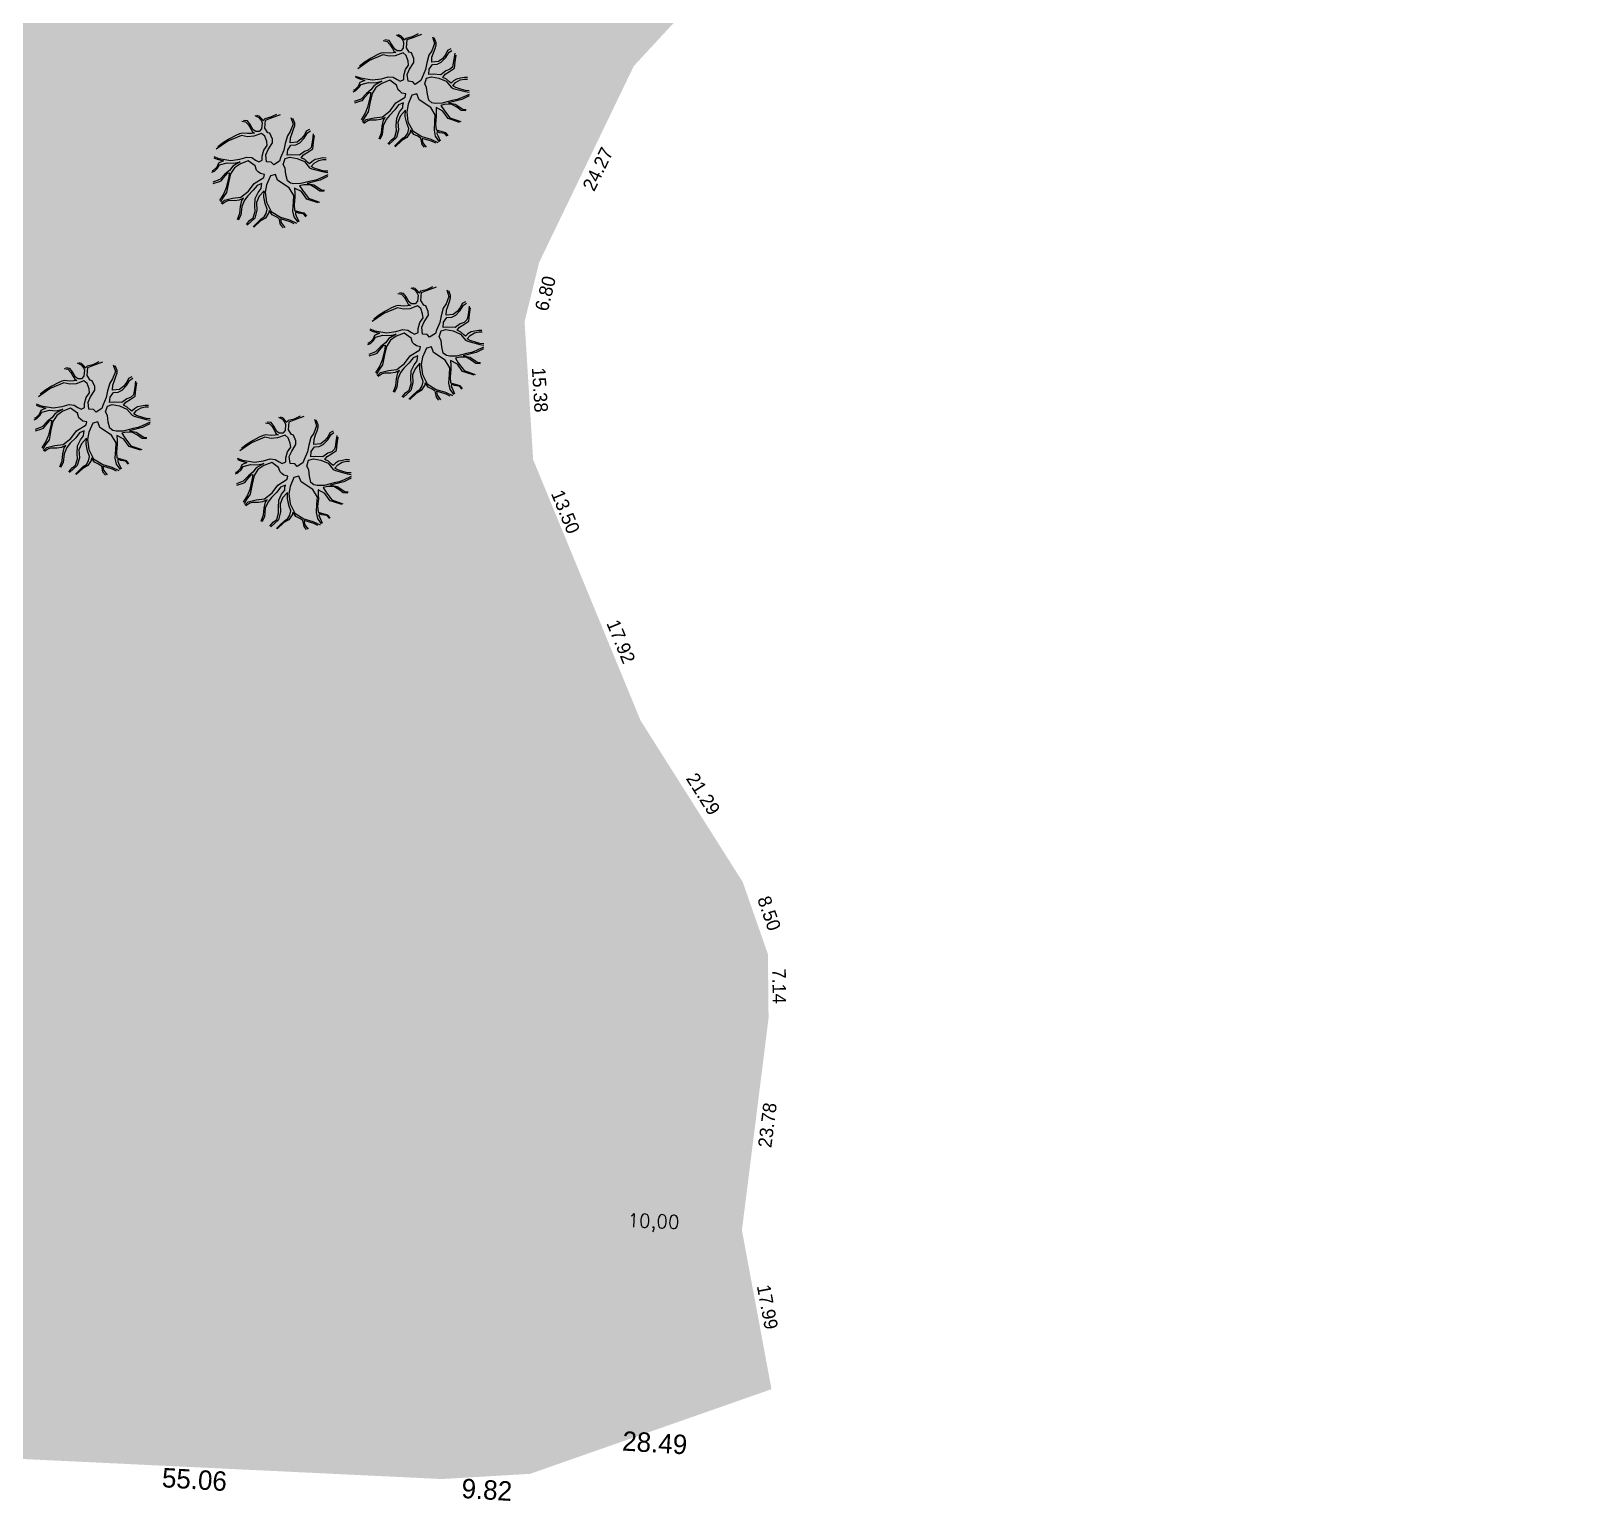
# Model space of a CAD drawing. Header units: millimetres. Extents: x 1794 to 8081, y 409 to 2272.
# Drawn here: x 6057.7 to 6230.6, y 408.5 to 572.1 of the extents above; entities that cross this region are included whole.
import ezdxf

# ---------------------------------------------------------------- set-up
doc = ezdxf.new("R2010")
doc.units = ezdxf.units.MM
doc.linetypes.add('LIN0', pattern=[0])
doc.layers.add('AGT ARVORE', color=7, linetype='LIN0', true_color=0xb5b2b0)
doc.layers.add('Hach Verde', color=7, linetype='Continuous', true_color=0xb5b2b0)
doc.layers.add('COT', color=8, linetype='Continuous')
doc.layers.add('Cota', color=8, linetype='Continuous')
doc.styles.add('arcad1', font='romans.shx')
doc.styles.add('FUTURA', font='')
doc.styles.get('FUTURA').set_extended_font_data('Futura Lt BT')
doc.dimstyles.new('REGIS', dxfattribs={"dimtxt": 1.5, "dimasz": 0.12, "dimexe": 0, "dimexo": 0, "dimgap": 0, "dimtad": 0, "dimzin": 4, "dimdsep": 46, "dimtxsty": 'arcad1', "dimblk1": 'BOLA', "dimblk2": 'BOLA', "dimsah": 1, "dimcen": 0.12, "dimse1": 1, "dimse2": 1, "dimsd1": 1, "dimsd2": 1, "dimclrd": 256, "dimclre": 8, "dimclrt": 1, "dimadec": 0, "dimazin": 0, "dimtfac": 1.2, "dimtix": 1, "dimtmove": 2, "dimatfit": 3, "dimldrblk": 'BOLA', "dimfxl": 0, "dimfxlon": 1, "dimtvp": 2, "dimtolj": 1, "dimtzin": 4, "dimarcsym": 0})

# ---------------------------------------------------------------- blocks, each defined once
blk = doc.blocks.new('*D1614')
at = {"layer": 'Defpoints', "color": 0}
for p in [(6145.67, 782.86), (6122, 440.02), (6131.84, 435.67)]:
    blk.add_point(p, dxfattribs=at)
at = {"layer": 'COT', "color": 1, "insert": (6126.98, 439.44), "char_height": 1.5, "attachment_point": 5, "rotation": 357.719, "style": 'arcad1'}
blk.add_mtext('\\A1;10,00', dxfattribs=at)
blk = doc.blocks.new('BOLA')
for p, q in [((-1, 0), (1, 0)), ((0, -1), (0, 1))]:
    blk.add_line(p, q)
blk.add_circle((0, 0), 0.3)
blk = doc.blocks.new('*D2193')
at = {"layer": 'Defpoints', "color": 0}
for p in [(5896.1, 755.4), (5929.4, 754.18), (5926.11, 748.95), (6229.18, 743.18), (5919.12, 498.86)]:
    blk.add_point(p, dxfattribs=at)
at = {"layer": 'Cota', "color": 1, "insert": (5926.18, 752.14), "char_height": 1.5, "attachment_point": 5, "rotation": 302.3666, "style": 'arcad1'}
blk.add_mtext('\\A1;90°', dxfattribs=at)
blk = doc.blocks.new('*D2228')
at = {"layer": 'Defpoints', "color": 0}
for p in [(5885.93, 746.96), (6045.69, 741.1), (6048.72, 735.35), (6219.01, 734.74), (6032.8, 421.12)]:
    blk.add_point(p, dxfattribs=at)
at = {"layer": 'Cota', "color": 1, "insert": (6048.48, 738.28), "char_height": 1.5, "attachment_point": 5, "rotation": 44.6262, "style": 'arcad1'}
blk.add_mtext('\\A1;90°', dxfattribs=at)

msp = doc.modelspace()

# ---------------------------------------------------------------- hatches: boundary and pattern name
at = {"layer": 'Hach Verde', "ltscale": 12}
h = msp.add_hatch(dxfattribs=at)
h.set_pattern_fill('GRASS', color=256, scale=0.2, angle=360.28122, style=0)
h.set_pattern_definition([(90.28122, (1067.9316, -284.8447), (-3.6096874, 3.574426), [0.9525, -6.2317]), (45.28122, (1067.9316, -284.8447), (-3.60969, 3.5744285), [0.9525, -4.1275]), (135.28122, (1067.9316, -284.8447), (-3.5744285, -3.60969), [0.9525, -4.1275])])
edge = h.paths.add_edge_path()
edge.add_line((6184.742, 695.547), (6213.479, 709.736))
edge.add_line((6213.479, 709.736), (6224.619, 717.742))
edge.add_line((6224.619, 717.742), (6230.592, 737.019))
edge.add_line((6230.592, 737.019), (6221.449, 737.355))
edge.add_arc((6221.05, 746.281), 8.935, 263.23426, 272.56213, ccw=False)
edge.add_line((6219.997, 737.408), (6065.2, 743.089))
edge.add_arc((6065.072, 739.592), 3.5, 87.89819, 177.69311)
edge.add_line((6061.575, 739.732), (6059.728, 693.897))
edge.add_line((6059.728, 693.897), (6049.061, 429.107))
edge.add_arc((6033.442, 430.702), 15.7, 266.18784, 354.17014, ccw=False)
edge.add_line((6032.398, 415.037), (6048.438, 413.577))
edge.add_line((6048.438, 413.577), (6103.437, 410.95))
edge.add_line((6103.437, 410.95), (6113.244, 411.527))
edge.add_line((6113.244, 411.527), (6140.126, 420.953))
edge.add_line((6140.126, 420.953), (6136.831, 438.642))
edge.add_line((6136.831, 438.642), (6139.798, 462.236))
edge.add_line((6139.798, 462.236), (6139.725, 469.38))
edge.add_line((6139.725, 469.38), (6136.925, 477.402))
edge.add_line((6136.925, 477.402), (6125.544, 495.395))
edge.add_line((6125.544, 495.395), (6113.582, 524.445))
edge.add_line((6113.582, 524.445), (6112.632, 539.798))
edge.add_line((6112.632, 539.798), (6114.257, 546.397))
edge.add_line((6114.257, 546.397), (6124.798, 568.259))
edge.add_line((6124.798, 568.259), (6156.446, 602.395))
edge.add_line((6156.446, 602.395), (6167.58, 666.165))
edge.add_line((6167.58, 666.165), (6174.105, 684.077))
edge.add_line((6174.105, 684.077), (6184.742, 695.547))

# ---------------------------------------------------------------- linework, layer by layer
at = {"layer": 'AGT ARVORE', "color": 253, "true_color": 0xb5b2b0}
for points in [[(6096.9, 571.095), (6097.324, 570.998), (6097.644, 570.653), (6097.912, 570.209), (6098.072, 569.888), (6098.311, 569.74), (6097.993, 569.714), (6097.543, 569.687), (6096.933, 569.734), (6096.641, 569.683), (6096.217, 569.483), (6095.53, 569.109), (6094.869, 568.71), (6094.234, 568.237)], [(6098.355, 571.721), (6098.807, 571.475), (6099.074, 571.13), (6099.155, 570.882), (6099.104, 570.239), (6098.841, 569.941), (6098.443, 569.939), (6098.177, 570.111), (6097.83, 570.703), (6097.536, 571.098), (6097.085, 571.17)], [(6100.767, 571.83), (6100.106, 571.506), (6099.444, 571.33), (6099.233, 571.13), (6099.153, 571.303), (6098.833, 571.624), (6098.567, 571.722)], [(6102.364, 571.483), (6102.602, 570.75), (6102.288, 569.932), (6101.972, 569.46), (6101.737, 568.593), (6101.581, 567.85), (6101.214, 566.982), (6101.083, 566.635), (6100.449, 566.211), (6100.182, 566.507), (6099.652, 566.554), (6099.652, 566.554), (6099.569, 567.321), (6099.831, 567.916), (6100.305, 568.661), (6100.303, 569.081), (6100.035, 569.724), (6099.796, 569.797), (6099.475, 570.29), (6099.551, 571.206), (6100.107, 571.407), (6101.203, 571.816)], [(6104.435, 570.164), (6104.064, 569.965), (6103.88, 569.568), (6103.511, 569.096), (6103.062, 568.748), (6102.294, 568.67), (6102.317, 569.239), (6102.501, 569.735), (6102.658, 570.206), (6102.789, 570.603), (6102.788, 570.85), (6102.573, 571.393)], [(6093.779, 567.141), (6094.347, 566.926), (6095.673, 566.709), (6096.681, 566.837), (6097.448, 567.063), (6098.005, 567.016), (6098.431, 566.746), (6098.777, 566.55), (6099.174, 566.75), (6099.172, 567.195), (6099.354, 567.864), (6099.723, 568.361), (6099.668, 568.806), (6099.453, 569.424), (6099.107, 569.72), (6098.234, 569.393), (6097.544, 569.341), (6096.854, 569.486), (6095.345, 568.861), (6094.052, 567.947)], [(6104.861, 569.671), (6104.758, 568.978), (6104.655, 568.383), (6104.603, 568.136), (6104.286, 567.862), (6103.863, 567.712), (6103.308, 567.288), (6102.459, 567.334), (6101.955, 567.307), (6102.006, 567.901), (6102.375, 568.422), (6102.905, 568.45), (6103.354, 568.675), (6103.856, 569.197), (6104.224, 569.792), (6104.541, 569.992)], [(6106.279, 566.956), (6105.934, 566.979), (6105.483, 566.902), (6105.06, 566.802), (6104.716, 566.602), (6104.452, 566.329), (6104.266, 566.476), (6103.92, 566.796), (6103.521, 566.992), (6103.785, 567.34), (6104.261, 567.639), (6104.816, 568.013), (6104.892, 568.731), (6104.995, 569.474)], [(6093.558, 565.388), (6093.849, 565.513), (6094.192, 565.861), (6094.429, 566.208), (6095.25, 566.435), (6096.02, 566.389), (6096.735, 566.565), (6095.889, 566.067), (6095.52, 565.595), (6095.018, 565.197), (6094.437, 564.575), (6093.669, 564.299)], [(6093.79, 566.997), (6094.162, 566.851), (6094.851, 566.656), (6094.296, 566.406), (6094.112, 565.959), (6093.69, 565.561), (6093.584, 565.561)], [(6094.617, 561.926), (6094.978, 562.301), (6095.878, 562.502), (6096.806, 562.606), (6097.651, 563.278), (6098.284, 564.147), (6099.342, 564.795), (6099.42, 565.142), (6098.968, 565.239), (6098.729, 565.436), (6098.542, 565.609), (6098.381, 566.103), (6097.609, 566.668), (6096.736, 566.318), (6096.075, 565.869), (6095.654, 565.199), (6095.419, 564.258), (6095.213, 563.143), (6094.87, 562.647), (6094.531, 562.061)], [(6106.461, 565.098), (6105.6, 564.7), (6105.123, 564.525), (6104.567, 564.398), (6103.454, 564.121), (6102.686, 564.093), (6102.314, 564.166), (6101.968, 564.436), (6101.806, 565.128), (6101.723, 565.846), (6101.509, 566.266), (6101.718, 566.91), (6102.248, 567.061), (6103.07, 566.916), (6103.894, 566.573), (6104.454, 565.883), (6104.693, 565.761), (6106.021, 565.42), (6106.47, 565.347)], [(6106.472, 565.496), (6106.047, 565.519), (6105.649, 565.641), (6104.958, 565.861), (6104.639, 566.032), (6104.956, 566.405), (6105.458, 566.704), (6105.935, 566.806), (6106.28, 566.807)], [(6093.723, 564.151), (6094.411, 564.377), (6094.597, 564.427), (6094.86, 564.775), (6095.309, 565.297), (6095.494, 565.322), (6095.443, 564.876), (6095.157, 563.662), (6094.895, 563.018), (6094.421, 562.249)], [(6097.403, 559.589), (6097.773, 560.012), (6098.169, 560.335), (6098.378, 561.029), (6098.348, 561.623), (6098.397, 562.465), (6098.713, 563.135), (6099.056, 563.581), (6099.08, 563.903), (6099.132, 564.151), (6098.603, 563.926), (6098.181, 563.379), (6097.574, 562.758), (6097.205, 562.286), (6096.89, 561.591), (6096.789, 560.626), (6096.499, 560.055)], [(6103.16, 559.83), (6102.729, 560.43), (6102.594, 561.098), (6102.642, 562.063), (6102.692, 562.806), (6102.184, 563.645), (6100.881, 564.505), (6100.639, 565.148), (6100.083, 564.997), (6099.663, 564.005), (6099.508, 563.163), (6099.646, 562.049), (6100.181, 561.037), (6101.191, 560.398), (6102.2, 560.106), (6102.985, 559.736)], [(6106.084, 563.267), (6105.58, 563.289), (6105.074, 563.658), (6104.516, 563.977), (6103.8, 563.999), (6103.323, 563.873), (6103.643, 563.38), (6104.311, 562.492), (6105.532, 562.076)], [(6106.447, 564.927), (6105.627, 564.527), (6104.171, 564.149), (6104.914, 564.004), (6105.765, 563.439), (6106.11, 563.416)], [(6081.144, 562.13), (6081.569, 562.033), (6081.889, 561.688), (6082.156, 561.244), (6082.316, 560.923), (6082.556, 560.775), (6082.238, 560.749), (6081.787, 560.722), (6081.177, 560.769), (6080.885, 560.718), (6080.462, 560.518), (6079.774, 560.144), (6079.113, 559.745), (6078.479, 559.272)], [(6082.6, 562.755), (6083.052, 562.51), (6083.319, 562.165), (6083.399, 561.917), (6083.349, 561.274), (6083.085, 560.976), (6082.687, 560.974), (6082.421, 561.146), (6082.074, 561.738), (6081.781, 562.133), (6081.33, 562.205)], [(6085.012, 562.865), (6084.351, 562.541), (6083.689, 562.364), (6083.477, 562.165), (6083.397, 562.338), (6083.078, 562.659), (6082.812, 562.756)], [(6086.609, 562.518), (6086.847, 561.785), (6086.533, 560.967), (6086.216, 560.495), (6085.982, 559.628), (6085.826, 558.884), (6085.459, 558.017), (6085.328, 557.669), (6084.693, 557.246), (6084.427, 557.541), (6083.896, 557.588), (6083.896, 557.588), (6083.813, 558.355), (6084.076, 558.951), (6084.55, 559.695), (6084.548, 560.116), (6084.279, 560.759), (6084.04, 560.831), (6083.72, 561.325), (6083.795, 562.241), (6084.351, 562.441), (6085.447, 562.85)], [(6088.679, 561.199), (6088.309, 561), (6088.125, 560.603), (6087.756, 560.131), (6087.307, 559.782), (6086.538, 559.704), (6086.562, 560.274), (6086.745, 560.77), (6086.903, 561.24), (6087.033, 561.637), (6087.032, 561.884), (6086.817, 562.428)], [(6096.42, 560.129), (6096.681, 560.823), (6096.758, 561.566), (6096.913, 562.235), (6097.098, 562.508), (6096.596, 562.283), (6096.118, 562.206), (6095.455, 562.228), (6095.164, 562.153), (6094.715, 561.854)], [(6098.147, 559.321), (6098.517, 559.693), (6099.018, 560.166), (6099.388, 560.415), (6099.625, 560.787), (6099.729, 561.283), (6099.514, 561.901), (6099.351, 562.642), (6099.375, 563.335), (6098.821, 562.714), (6098.532, 562.02), (6098.589, 561.154), (6098.354, 560.287), (6097.51, 559.515)], [(6105.4, 561.977), (6104.471, 562.295), (6104.126, 562.392), (6103.538, 563.23), (6102.768, 563.623), (6102.797, 563.054), (6102.798, 562.634), (6102.723, 561.791), (6102.779, 561.148), (6103.416, 560.953), (6103.814, 560.856), (6104.108, 560.511)], [(6078.023, 558.176), (6078.591, 557.961), (6079.918, 557.743), (6080.925, 557.872), (6081.693, 558.098), (6082.25, 558.051), (6082.676, 557.781), (6083.021, 557.584), (6083.418, 557.785), (6083.416, 558.23), (6083.599, 558.899), (6083.968, 559.396), (6083.912, 559.841), (6083.698, 560.459), (6083.351, 560.754), (6082.478, 560.428), (6081.789, 560.376), (6081.099, 560.521), (6079.59, 559.895), (6078.297, 558.981)], [(6089.106, 560.706), (6089.003, 560.013), (6088.9, 559.418), (6088.848, 559.17), (6088.531, 558.897), (6088.107, 558.747), (6087.552, 558.323), (6086.703, 558.369), (6086.2, 558.342), (6086.25, 558.936), (6086.619, 559.457), (6087.149, 559.485), (6087.599, 559.709), (6088.101, 560.231), (6088.469, 560.827), (6088.786, 561.026)], [(6090.524, 557.99), (6090.179, 558.014), (6089.728, 557.937), (6089.304, 557.836), (6088.961, 557.637), (6088.697, 557.363), (6088.51, 557.511), (6088.165, 557.831), (6087.766, 558.027), (6088.029, 558.375), (6088.505, 558.674), (6089.06, 559.048), (6089.137, 559.766), (6089.239, 560.509)], [(6101.489, 559.212), (6101.222, 559.532), (6101.113, 560.077), (6101.059, 560.225), (6100.741, 560.446), (6100.289, 560.642), (6099.942, 561.135), (6099.89, 560.838), (6099.521, 560.292), (6098.966, 559.967), (6098.226, 559.271)], [(6104.028, 560.436), (6103.735, 560.757), (6103.205, 560.829), (6102.886, 560.975), (6102.86, 560.728), (6102.968, 560.53), (6103.235, 559.913)], [(6102.732, 559.663), (6102.281, 559.884), (6101.219, 560.201), (6101.274, 559.755), (6101.674, 559.237)], [(6077.803, 556.422), (6078.094, 556.547), (6078.437, 556.895), (6078.674, 557.243), (6079.495, 557.469), (6080.264, 557.424), (6080.979, 557.6), (6080.133, 557.101), (6079.764, 556.629), (6079.262, 556.231), (6078.681, 555.61), (6077.914, 555.334)], [(6078.034, 558.032), (6078.406, 557.885), (6079.096, 557.69), (6078.54, 557.441), (6078.357, 556.994), (6077.934, 556.596), (6077.828, 556.596)], [(6078.862, 552.961), (6079.222, 553.335), (6080.123, 553.537), (6081.05, 553.641), (6081.896, 554.313), (6082.528, 555.182), (6083.586, 555.83), (6083.664, 556.177), (6083.213, 556.274), (6082.973, 556.471), (6082.787, 556.643), (6082.625, 557.137), (6081.854, 557.703), (6080.981, 557.352), (6080.32, 556.904), (6079.899, 556.234), (6079.664, 555.293), (6079.457, 554.178), (6079.114, 553.681), (6078.775, 553.096)], [(6090.706, 556.132), (6089.845, 555.735), (6089.368, 555.56), (6088.811, 555.433), (6087.699, 555.156), (6086.931, 555.128), (6086.559, 555.2), (6086.213, 555.471), (6086.051, 556.163), (6085.968, 556.881), (6085.754, 557.3), (6085.963, 557.944), (6086.493, 558.096), (6087.315, 557.951), (6088.139, 557.608), (6088.699, 556.918), (6088.938, 556.795), (6090.266, 556.455), (6090.715, 556.381)], [(6090.716, 556.531), (6090.291, 556.554), (6089.893, 556.676), (6089.203, 556.895), (6088.884, 557.067), (6089.2, 557.44), (6089.703, 557.739), (6090.18, 557.84), (6090.525, 557.842)], [(6077.968, 555.186), (6078.656, 555.412), (6078.841, 555.462), (6079.105, 555.81), (6079.553, 556.331), (6079.739, 556.357), (6079.688, 555.911), (6079.402, 554.697), (6079.139, 554.052), (6078.666, 553.283)], [(6081.648, 550.624), (6082.017, 551.047), (6082.413, 551.37), (6082.622, 552.064), (6082.593, 552.658), (6082.642, 553.499), (6082.957, 554.169), (6083.3, 554.616), (6083.325, 554.938), (6083.377, 555.186), (6082.848, 554.961), (6082.426, 554.414), (6081.819, 553.793), (6081.45, 553.321), (6081.135, 552.626), (6081.033, 551.661), (6080.744, 551.09)], [(6087.405, 550.865), (6086.973, 551.465), (6086.838, 552.133), (6086.887, 553.098), (6086.936, 553.841), (6086.429, 554.68), (6085.125, 555.54), (6084.884, 556.183), (6084.328, 556.031), (6083.908, 555.04), (6083.752, 554.197), (6083.89, 553.084), (6084.426, 552.072), (6085.436, 551.433), (6086.445, 551.141), (6087.23, 550.771)], [(6090.692, 555.962), (6089.872, 555.562), (6088.415, 555.184), (6089.158, 555.039), (6090.009, 554.474), (6090.354, 554.45)], [(6080.664, 551.164), (6080.926, 551.858), (6081.002, 552.601), (6081.158, 553.27), (6081.342, 553.543), (6080.84, 553.318), (6080.363, 553.241), (6079.7, 553.263), (6079.409, 553.187), (6078.959, 552.888)], [(6082.392, 550.355), (6082.761, 550.728), (6083.263, 551.201), (6083.633, 551.45), (6083.87, 551.822), (6083.973, 552.318), (6083.758, 552.935), (6083.596, 553.677), (6083.62, 554.37), (6083.066, 553.749), (6082.777, 553.055), (6082.834, 552.189), (6082.599, 551.321), (6081.754, 550.55)], [(6089.645, 553.012), (6088.715, 553.329), (6088.37, 553.427), (6087.783, 554.265), (6087.012, 554.658), (6087.041, 554.089), (6087.043, 553.668), (6086.967, 552.826), (6087.024, 552.183), (6087.661, 551.988), (6088.059, 551.891), (6088.352, 551.545)], [(6090.328, 554.302), (6089.824, 554.324), (6089.319, 554.693), (6088.76, 555.012), (6088.045, 555.034), (6087.568, 554.908), (6087.888, 554.415), (6088.555, 553.526), (6089.777, 553.111)], [(6085.733, 550.247), (6085.466, 550.567), (6085.358, 551.111), (6085.304, 551.259), (6084.985, 551.481), (6084.533, 551.677), (6084.187, 552.17), (6084.134, 551.873), (6083.766, 551.327), (6083.21, 551.002), (6082.471, 550.306)], [(6088.273, 551.471), (6087.98, 551.791), (6087.449, 551.863), (6087.13, 552.01), (6087.105, 551.763), (6087.212, 551.565), (6087.48, 550.948)], [(6086.977, 550.698), (6086.526, 550.919), (6085.463, 551.236), (6085.518, 550.79), (6085.919, 550.272)], [(6099.965, 543.567), (6100.417, 543.321), (6100.684, 542.976), (6100.765, 542.728), (6100.714, 542.085), (6100.451, 541.787), (6100.053, 541.785), (6099.787, 541.957), (6099.439, 542.549), (6099.146, 542.944), (6098.695, 543.016)], [(6102.377, 543.676), (6101.716, 543.352), (6101.054, 543.176), (6100.843, 542.976), (6100.763, 543.149), (6100.443, 543.47), (6100.177, 543.568)], [(6103.974, 543.329), (6104.212, 542.596), (6103.898, 541.778), (6103.582, 541.306), (6103.347, 540.439), (6103.191, 539.696), (6102.824, 538.828), (6102.693, 538.481), (6102.059, 538.057), (6101.792, 538.353), (6101.262, 538.4), (6101.262, 538.4), (6101.178, 539.167), (6101.441, 539.762), (6101.915, 540.507), (6101.913, 540.927), (6101.645, 541.57), (6101.406, 541.643), (6101.085, 542.136), (6101.161, 543.052), (6101.717, 543.253), (6102.813, 543.662)], [(6106.044, 542.01), (6105.674, 541.811), (6105.49, 541.414), (6105.121, 540.942), (6104.672, 540.594), (6103.904, 540.516), (6103.927, 541.085), (6104.11, 541.581), (6104.268, 542.052), (6104.399, 542.449), (6104.397, 542.696), (6104.183, 543.239)], [(6095.388, 538.987), (6095.957, 538.772), (6097.283, 538.555), (6098.29, 538.683), (6099.058, 538.909), (6099.615, 538.862), (6100.041, 538.592), (6100.387, 538.396), (6100.784, 538.596), (6100.782, 539.041), (6100.964, 539.71), (6101.333, 540.207), (6101.278, 540.652), (6101.063, 541.27), (6100.716, 541.566), (6099.843, 541.239), (6099.154, 541.187), (6098.464, 541.332), (6096.955, 540.707), (6095.662, 539.793)], [(6098.51, 542.941), (6098.934, 542.844), (6099.254, 542.499), (6099.521, 542.055), (6099.682, 541.734), (6099.921, 541.586), (6099.603, 541.56), (6099.153, 541.533), (6098.543, 541.58), (6098.251, 541.529), (6097.827, 541.329), (6097.14, 540.955), (6096.479, 540.556), (6095.844, 540.083)], [(6106.471, 541.517), (6106.368, 540.824), (6106.265, 540.229), (6106.213, 539.982), (6105.896, 539.708), (6105.473, 539.558), (6104.918, 539.134), (6104.069, 539.18), (6103.565, 539.153), (6103.616, 539.747), (6103.984, 540.268), (6104.514, 540.296), (6104.964, 540.521), (6105.466, 541.043), (6105.834, 541.638), (6106.151, 541.838)], [(6107.889, 538.802), (6107.544, 538.825), (6107.093, 538.748), (6106.67, 538.648), (6106.326, 538.448), (6106.062, 538.175), (6105.876, 538.322), (6105.53, 538.642), (6105.131, 538.838), (6105.395, 539.186), (6105.87, 539.485), (6106.426, 539.859), (6106.502, 540.577), (6106.604, 541.32)], [(6095.168, 537.234), (6095.459, 537.359), (6095.802, 537.707), (6096.039, 538.054), (6096.86, 538.281), (6097.63, 538.235), (6098.345, 538.411), (6097.499, 537.913), (6097.129, 537.441), (6096.627, 537.043), (6096.047, 536.421), (6095.279, 536.145)], [(6095.4, 538.843), (6095.771, 538.697), (6096.461, 538.502), (6095.906, 538.252), (6095.722, 537.805), (6095.3, 537.407), (6095.194, 537.407)], [(6096.227, 533.772), (6096.588, 534.147), (6097.488, 534.348), (6098.416, 534.452), (6099.261, 535.124), (6099.894, 535.993), (6100.951, 536.641), (6101.03, 536.988), (6100.578, 537.085), (6100.339, 537.282), (6100.152, 537.455), (6099.991, 537.949), (6099.219, 538.514), (6098.346, 538.164), (6097.685, 537.715), (6097.264, 537.045), (6097.029, 536.104), (6096.822, 534.989), (6096.48, 534.493), (6096.141, 533.907)], [(6108.071, 536.944), (6107.21, 536.546), (6106.733, 536.371), (6106.177, 536.245), (6105.064, 535.967), (6104.296, 535.939), (6103.924, 536.012), (6103.578, 536.282), (6103.416, 536.974), (6103.333, 537.692), (6103.119, 538.112), (6103.328, 538.756), (6103.858, 538.907), (6104.68, 538.762), (6105.504, 538.419), (6106.064, 537.729), (6106.303, 537.607), (6107.631, 537.266), (6108.08, 537.193)], [(6108.081, 537.342), (6107.657, 537.365), (6107.259, 537.487), (6106.568, 537.707), (6106.249, 537.878), (6106.566, 538.251), (6107.068, 538.55), (6107.545, 538.652), (6107.89, 538.653)], [(6095.333, 535.997), (6096.021, 536.223), (6096.207, 536.273), (6096.47, 536.621), (6096.918, 537.143), (6097.104, 537.168), (6097.053, 536.722), (6096.767, 535.508), (6096.505, 534.864), (6096.031, 534.095)], [(6104.77, 531.676), (6104.339, 532.277), (6104.204, 532.944), (6104.252, 533.909), (6104.302, 534.652), (6103.794, 535.491), (6102.491, 536.351), (6102.249, 536.994), (6101.693, 536.843), (6101.273, 535.851), (6101.118, 535.009), (6101.256, 533.895), (6101.791, 532.883), (6102.801, 532.244), (6103.81, 531.952), (6104.595, 531.582)], [(6108.057, 536.773), (6107.237, 536.373), (6105.78, 535.995), (6106.524, 535.85), (6107.375, 535.285), (6107.72, 535.262)], [(6061.363, 534.59), (6061.788, 534.493), (6062.108, 534.148), (6062.375, 533.704), (6062.535, 533.383), (6062.775, 533.235), (6062.456, 533.209), (6062.006, 533.182), (6061.396, 533.229), (6061.104, 533.178), (6060.681, 532.978), (6059.993, 532.604), (6059.332, 532.205), (6058.698, 531.732)], [(6062.818, 535.215), (6063.271, 534.97), (6063.537, 534.625), (6063.618, 534.377), (6063.568, 533.734), (6063.304, 533.436), (6062.906, 533.434), (6062.64, 533.606), (6062.293, 534.198), (6062, 534.593), (6061.548, 534.665)], [(6065.231, 535.325), (6064.57, 535.001), (6063.908, 534.824), (6063.696, 534.625), (6063.616, 534.798), (6063.297, 535.119), (6063.031, 535.216)], [(6066.827, 534.978), (6067.066, 534.245), (6066.751, 533.427), (6066.435, 532.955), (6066.201, 532.088), (6066.045, 531.344), (6065.677, 530.477), (6065.547, 530.129), (6064.912, 529.706), (6064.646, 530.002), (6064.115, 530.049), (6064.115, 530.049), (6064.032, 530.815), (6064.295, 531.411), (6064.768, 532.155), (6064.766, 532.576), (6064.498, 533.219), (6064.259, 533.291), (6063.939, 533.785), (6064.014, 534.701), (6064.57, 534.901), (6065.666, 535.31)], [(6068.898, 533.659), (6068.528, 533.46), (6068.344, 533.063), (6067.975, 532.591), (6067.525, 532.242), (6066.757, 532.164), (6066.781, 532.734), (6066.964, 533.23), (6067.121, 533.7), (6067.252, 534.097), (6067.251, 534.344), (6067.036, 534.888)], [(6098.03, 531.975), (6098.291, 532.669), (6098.368, 533.412), (6098.523, 534.081), (6098.708, 534.354), (6098.205, 534.129), (6097.728, 534.053), (6097.065, 534.074), (6096.774, 533.999), (6096.324, 533.7)], [(6099.013, 531.435), (6099.382, 531.858), (6099.778, 532.181), (6099.988, 532.875), (6099.958, 533.469), (6100.007, 534.311), (6100.322, 534.981), (6100.665, 535.427), (6100.69, 535.749), (6100.742, 535.997), (6100.213, 535.772), (6099.791, 535.225), (6099.184, 534.604), (6098.815, 534.132), (6098.5, 533.437), (6098.399, 532.472), (6098.109, 531.902)], [(6099.757, 531.167), (6100.126, 531.539), (6100.628, 532.012), (6100.998, 532.261), (6101.235, 532.633), (6101.339, 533.129), (6101.124, 533.747), (6100.961, 534.488), (6100.985, 535.181), (6100.431, 534.56), (6100.142, 533.866), (6100.199, 533), (6099.964, 532.133), (6099.119, 531.361)], [(6107.01, 533.823), (6106.08, 534.141), (6105.736, 534.238), (6105.148, 535.077), (6104.378, 535.469), (6104.406, 534.9), (6104.408, 534.48), (6104.332, 533.637), (6104.389, 532.994), (6105.026, 532.799), (6105.424, 532.702), (6105.717, 532.357)], [(6107.694, 535.113), (6107.19, 535.135), (6106.684, 535.504), (6106.126, 535.823), (6105.41, 535.845), (6104.933, 535.719), (6105.253, 535.226), (6105.921, 534.338), (6107.142, 533.922)], [(6058.242, 530.636), (6058.81, 530.421), (6060.137, 530.204), (6061.144, 530.332), (6061.912, 530.558), (6062.469, 530.511), (6062.895, 530.241), (6063.24, 530.044), (6063.637, 530.245), (6063.635, 530.69), (6063.818, 531.359), (6064.187, 531.856), (6064.131, 532.301), (6063.916, 532.919), (6063.57, 533.214), (6062.697, 532.888), (6062.008, 532.836), (6061.318, 532.981), (6059.809, 532.355), (6058.516, 531.441)], [(6069.324, 533.166), (6069.222, 532.473), (6069.119, 531.878), (6069.067, 531.63), (6068.75, 531.357), (6068.326, 531.207), (6067.771, 530.783), (6066.922, 530.829), (6066.418, 530.802), (6066.469, 531.396), (6066.838, 531.917), (6067.368, 531.945), (6067.818, 532.169), (6068.319, 532.691), (6068.688, 533.287), (6069.005, 533.486)], [(6070.743, 530.45), (6070.398, 530.474), (6069.947, 530.397), (6069.523, 530.296), (6069.18, 530.097), (6068.916, 529.823), (6068.729, 529.971), (6068.383, 530.291), (6067.984, 530.487), (6068.248, 530.835), (6068.724, 531.134), (6069.279, 531.508), (6069.356, 532.226), (6069.458, 532.969)], [(6103.099, 531.058), (6102.832, 531.378), (6102.723, 531.923), (6102.669, 532.071), (6102.35, 532.292), (6101.899, 532.488), (6101.552, 532.981), (6101.5, 532.684), (6101.131, 532.138), (6100.576, 531.813), (6099.836, 531.117)], [(6105.638, 532.282), (6105.345, 532.603), (6104.815, 532.675), (6104.496, 532.821), (6104.47, 532.574), (6104.577, 532.376), (6104.845, 531.759)], [(6104.342, 531.509), (6103.891, 531.73), (6102.829, 532.047), (6102.884, 531.601), (6103.284, 531.083)], [(6058.022, 528.882), (6058.313, 529.007), (6058.656, 529.356), (6058.893, 529.703), (6059.714, 529.93), (6060.483, 529.884), (6061.198, 530.06), (6060.352, 529.562), (6059.983, 529.09), (6059.481, 528.691), (6058.9, 528.07), (6058.133, 527.794)], [(6058.253, 530.492), (6058.625, 530.345), (6059.315, 530.15), (6058.759, 529.901), (6058.576, 529.454), (6058.153, 529.056), (6058.047, 529.056)], [(6059.08, 525.421), (6059.441, 525.795), (6060.342, 525.997), (6061.269, 526.101), (6062.115, 526.773), (6062.747, 527.642), (6063.805, 528.29), (6063.883, 528.637), (6063.432, 528.734), (6063.192, 528.931), (6063.006, 529.103), (6062.844, 529.597), (6062.073, 530.163), (6061.199, 529.812), (6060.539, 529.364), (6060.118, 528.694), (6059.883, 527.753), (6059.676, 526.638), (6059.333, 526.141), (6058.994, 525.556)], [(6070.924, 528.592), (6070.064, 528.195), (6069.587, 528.02), (6069.03, 527.893), (6067.918, 527.616), (6067.149, 527.588), (6066.778, 527.66), (6066.432, 527.931), (6066.27, 528.623), (6066.186, 529.341), (6065.973, 529.76), (6066.182, 530.404), (6066.712, 530.556), (6067.534, 530.411), (6068.358, 530.068), (6068.918, 529.378), (6069.157, 529.255), (6070.484, 528.915), (6070.934, 528.841)], [(6070.935, 528.991), (6070.51, 529.014), (6070.112, 529.136), (6069.422, 529.355), (6069.103, 529.527), (6069.419, 529.9), (6069.922, 530.199), (6070.398, 530.3), (6070.743, 530.302)], [(6085.222, 529.171), (6085.674, 528.926), (6085.941, 528.581), (6086.021, 528.333), (6085.971, 527.69), (6085.707, 527.392), (6085.309, 527.39), (6085.043, 527.562), (6084.696, 528.154), (6084.403, 528.549), (6083.952, 528.621)], [(6087.634, 529.281), (6086.973, 528.957), (6086.311, 528.78), (6086.099, 528.581), (6086.02, 528.754), (6085.7, 529.075), (6085.434, 529.172)], [(6089.231, 528.934), (6089.469, 528.201), (6089.155, 527.383), (6088.838, 526.911), (6088.604, 526.044), (6088.448, 525.3), (6088.081, 524.433), (6087.95, 524.085), (6087.315, 523.662), (6087.049, 523.958), (6086.518, 524.004), (6086.518, 524.004), (6086.435, 524.771), (6086.698, 525.367), (6087.172, 526.111), (6087.17, 526.532), (6086.901, 527.175), (6086.662, 527.247), (6086.342, 527.741), (6086.417, 528.657), (6086.973, 528.857), (6088.069, 529.266)], [(6058.186, 527.646), (6058.875, 527.872), (6059.06, 527.922), (6059.324, 528.27), (6059.772, 528.791), (6059.958, 528.817), (6059.907, 528.371), (6059.621, 527.157), (6059.358, 526.512), (6058.885, 525.743)], [(6061.867, 523.084), (6062.236, 523.507), (6062.632, 523.83), (6062.841, 524.524), (6062.812, 525.118), (6062.861, 525.959), (6063.176, 526.629), (6063.519, 527.076), (6063.544, 527.398), (6063.596, 527.646), (6063.067, 527.421), (6062.645, 526.874), (6062.038, 526.253), (6061.669, 525.781), (6061.354, 525.086), (6061.252, 524.121), (6060.963, 523.55)], [(6067.623, 523.325), (6067.192, 523.925), (6067.057, 524.593), (6067.106, 525.558), (6067.155, 526.301), (6066.648, 527.14), (6065.344, 528), (6065.103, 528.643), (6064.547, 528.491), (6064.127, 527.5), (6063.971, 526.657), (6064.109, 525.544), (6064.644, 524.532), (6065.655, 523.893), (6066.664, 523.601), (6067.449, 523.231)], [(6070.547, 526.762), (6070.043, 526.784), (6069.538, 527.153), (6068.979, 527.472), (6068.264, 527.494), (6067.787, 527.368), (6068.107, 526.875), (6068.774, 525.986), (6069.996, 525.571)], [(6070.911, 528.422), (6070.091, 528.022), (6068.634, 527.644), (6069.377, 527.499), (6070.228, 526.934), (6070.573, 526.91)], [(6083.766, 528.546), (6084.191, 528.449), (6084.511, 528.104), (6084.778, 527.66), (6084.938, 527.339), (6085.178, 527.191), (6084.86, 527.165), (6084.409, 527.138), (6083.799, 527.185), (6083.507, 527.134), (6083.084, 526.934), (6082.396, 526.56), (6081.735, 526.161), (6081.101, 525.688)], [(6091.728, 527.122), (6091.625, 526.429), (6091.522, 525.834), (6091.47, 525.586), (6091.153, 525.313), (6090.729, 525.163), (6090.174, 524.739), (6089.325, 524.785), (6088.822, 524.758), (6088.872, 525.352), (6089.241, 525.873), (6089.771, 525.901), (6090.221, 526.125), (6090.723, 526.647), (6091.091, 527.243), (6091.408, 527.442)], [(6091.301, 527.615), (6090.931, 527.416), (6090.747, 527.019), (6090.378, 526.547), (6089.929, 526.198), (6089.16, 526.12), (6089.184, 526.69), (6089.367, 527.186), (6089.525, 527.656), (6089.655, 528.053), (6089.654, 528.3), (6089.439, 528.844)], [(6060.883, 523.624), (6061.145, 524.318), (6061.221, 525.061), (6061.377, 525.73), (6061.561, 526.003), (6061.059, 525.778), (6060.582, 525.701), (6059.919, 525.723), (6059.628, 525.647), (6059.178, 525.348)], [(6062.61, 522.815), (6062.98, 523.188), (6063.482, 523.661), (6063.852, 523.91), (6064.089, 524.282), (6064.192, 524.778), (6063.977, 525.395), (6063.815, 526.137), (6063.838, 526.83), (6063.284, 526.209), (6062.996, 525.515), (6063.052, 524.649), (6062.818, 523.781), (6061.973, 523.01)], [(6069.864, 525.472), (6068.934, 525.79), (6068.589, 525.887), (6068.002, 526.725), (6067.231, 527.118), (6067.26, 526.549), (6067.262, 526.128), (6067.186, 525.286), (6067.243, 524.643), (6067.879, 524.448), (6068.278, 524.351), (6068.571, 524.005)], [(6080.645, 524.592), (6081.213, 524.377), (6082.54, 524.16), (6083.547, 524.288), (6084.315, 524.514), (6084.872, 524.467), (6085.298, 524.197), (6085.643, 524), (6086.04, 524.201), (6086.038, 524.646), (6086.221, 525.315), (6086.59, 525.812), (6086.534, 526.257), (6086.32, 526.875), (6085.973, 527.17), (6085.1, 526.844), (6084.411, 526.792), (6083.721, 526.937), (6082.212, 526.311), (6080.919, 525.397)], [(6093.146, 524.406), (6092.801, 524.43), (6092.35, 524.353), (6091.926, 524.252), (6091.583, 524.053), (6091.319, 523.779), (6091.132, 523.927), (6090.787, 524.247), (6090.388, 524.443), (6090.651, 524.791), (6091.127, 525.09), (6091.682, 525.464), (6091.759, 526.182), (6091.861, 526.925)], [(6065.952, 522.707), (6065.685, 523.027), (6065.577, 523.571), (6065.523, 523.719), (6065.204, 523.941), (6064.752, 524.137), (6064.405, 524.63), (6064.353, 524.333), (6063.985, 523.787), (6063.429, 523.462), (6062.69, 522.766)], [(6068.492, 523.931), (6068.199, 524.251), (6067.668, 524.323), (6067.349, 524.47), (6067.324, 524.223), (6067.431, 524.025), (6067.699, 523.408)], [(6080.425, 522.838), (6080.716, 522.963), (6081.059, 523.312), (6081.296, 523.659), (6082.117, 523.885), (6082.887, 523.84), (6083.601, 524.016), (6082.755, 523.518), (6082.386, 523.046), (6081.884, 522.647), (6081.303, 522.026), (6080.536, 521.75)], [(6080.656, 524.448), (6081.028, 524.301), (6081.718, 524.106), (6081.162, 523.857), (6080.979, 523.41), (6080.556, 523.012), (6080.45, 523.012)], [(6081.484, 519.377), (6081.844, 519.751), (6082.745, 519.953), (6083.673, 520.057), (6084.518, 520.729), (6085.15, 521.598), (6086.208, 522.246), (6086.286, 522.593), (6085.835, 522.69), (6085.595, 522.887), (6085.409, 523.059), (6085.247, 523.553), (6084.476, 524.119), (6083.603, 523.768), (6082.942, 523.32), (6082.521, 522.65), (6082.286, 521.709), (6082.079, 520.594), (6081.736, 520.097), (6081.397, 519.512)], [(6093.328, 522.548), (6092.467, 522.151), (6091.99, 521.976), (6091.434, 521.849), (6090.321, 521.572), (6089.553, 521.544), (6089.181, 521.616), (6088.835, 521.887), (6088.673, 522.579), (6088.59, 523.297), (6088.376, 523.716), (6088.585, 524.36), (6089.115, 524.512), (6089.937, 524.367), (6090.761, 524.024), (6091.321, 523.334), (6091.56, 523.211), (6092.888, 522.871), (6093.337, 522.797)], [(6093.338, 522.947), (6092.913, 522.97), (6092.515, 523.092), (6091.825, 523.311), (6091.506, 523.483), (6091.822, 523.856), (6092.325, 524.155), (6092.802, 524.256), (6093.147, 524.258)], [(6067.196, 523.158), (6066.744, 523.379), (6065.682, 523.696), (6065.737, 523.25), (6066.138, 522.732)], [(6080.59, 521.602), (6081.278, 521.828), (6081.464, 521.878), (6081.727, 522.226), (6082.175, 522.747), (6082.361, 522.773), (6082.31, 522.327), (6082.024, 521.113), (6081.761, 520.468), (6081.288, 519.699)], [(6090.027, 517.281), (6089.596, 517.881), (6089.46, 518.549), (6089.509, 519.514), (6089.558, 520.257), (6089.051, 521.096), (6087.747, 521.956), (6087.506, 522.599), (6086.95, 522.447), (6086.53, 521.456), (6086.375, 520.613), (6086.512, 519.5), (6087.048, 518.488), (6088.058, 517.849), (6089.067, 517.557), (6089.852, 517.187)], [(6093.314, 522.378), (6092.494, 521.978), (6091.037, 521.6), (6091.78, 521.455), (6092.631, 520.89), (6092.976, 520.866)], [(6084.27, 517.04), (6084.639, 517.463), (6085.035, 517.786), (6085.244, 518.48), (6085.215, 519.074), (6085.264, 519.915), (6085.579, 520.585), (6085.922, 521.032), (6085.947, 521.354), (6085.999, 521.602), (6085.47, 521.377), (6085.048, 520.83), (6084.441, 520.209), (6084.072, 519.737), (6083.757, 519.042), (6083.655, 518.077), (6083.366, 517.506)], [(6085.014, 516.771), (6085.383, 517.144), (6085.885, 517.617), (6086.255, 517.866), (6086.492, 518.238), (6086.596, 518.734), (6086.38, 519.351), (6086.218, 520.093), (6086.242, 520.786), (6085.688, 520.165), (6085.399, 519.471), (6085.456, 518.605), (6085.221, 517.737), (6084.376, 516.966)], [(6092.267, 519.428), (6091.337, 519.746), (6090.992, 519.843), (6090.405, 520.681), (6089.634, 521.074), (6089.663, 520.505), (6089.665, 520.084), (6089.589, 519.242), (6089.646, 518.599), (6090.283, 518.404), (6090.681, 518.307), (6090.974, 517.961)], [(6092.95, 520.718), (6092.446, 520.74), (6091.941, 521.109), (6091.382, 521.428), (6090.667, 521.45), (6090.19, 521.324), (6090.51, 520.831), (6091.177, 519.942), (6092.399, 519.527)], [(6083.286, 517.58), (6083.548, 518.274), (6083.624, 519.017), (6083.78, 519.686), (6083.964, 519.959), (6083.462, 519.734), (6082.985, 519.657), (6082.322, 519.679), (6082.031, 519.603), (6081.581, 519.304)], [(6088.355, 516.663), (6088.088, 516.983), (6087.98, 517.527), (6087.926, 517.675), (6087.607, 517.897), (6087.155, 518.093), (6086.809, 518.586), (6086.756, 518.289), (6086.388, 517.743), (6085.832, 517.418), (6085.093, 516.722)], [(6089.599, 517.114), (6089.148, 517.335), (6088.085, 517.652), (6088.14, 517.206), (6088.541, 516.688)], [(6090.895, 517.887), (6090.602, 518.207), (6090.071, 518.279), (6089.752, 518.426), (6089.727, 518.179), (6089.834, 517.981), (6090.102, 517.364)]]:
    msp.add_lwpolyline(points, dxfattribs=at)

# ---------------------------------------------------------------- texts
at = {"layer": 'Cota', "color": 1, "attachment_point": 5, "style": 'FUTURA'}
for s, insert, char_height, rotation in [('\\A1;24.27', (6120.786, 556.786), 1.5, 64.25994), ('\\A1;6.80', (6114.956, 542.931), 1.5, 76.15996), ('\\A1;15.38', (6114.332, 532.197), 1.5, 273.53987), ('\\A1;13.50', (6117.182, 518.63), 1.5, 292.38143), ('\\A1;17.92', (6123.358, 504.185), 1.5, 292.38143), ('\\A1;21.29', (6132.517, 487.21), 1.5, 302.31384), ('\\A1;8.50', (6139.858, 473.926), 1.5, 289.23983), ('\\A1;7.14', (6140.986, 465.82), 1.5, 270.58476), ('\\A1;23.78', (6139.679, 450.343), 1.5, 82.83358), ('\\A1;17.99', (6139.67, 430.106), 1.5, 280.55081), ('\\A1;28.49', (6127.13, 414.97), 2.16, 356.4911), ('\\A1;55.06', (6075.872, 410.888), 2.16, 356.4911), ('\\A1;9.82', (6108.429, 409.738), 2.16, 356.4911)]:
    msp.add_mtext(s, dxfattribs=dict(at, insert=insert, char_height=char_height, rotation=rotation))

# ---------------------------------------------------------------- dimensions: what is measured, and where the dimension line sits
at = {"layer": 'COT'}
dim = msp.add_linear_dim(base=(6131.837, 435.668), p1=(6122.002, 440.021), p2=(6145.666, 782.863), angle=357.71902, dimstyle='REGIS', override={"dimdsep": 44}, dxfattribs=at)
dim.commit()
dim.dimension.update_dxf_attribs({"geometry": '*D1614', "text_midpoint": (6126.983, 439.436)})
at = {"layer": 'Cota'}
for base, line1, line2, picture, middle in [((5926.107, 748.954), ((5919.115, 498.863), (5929.401, 754.177)), ((5896.096, 755.399), (6229.181, 743.175)), '*D2193', (5926.182, 752.137)), ((6048.72, 735.348), ((5885.926, 746.959), (6219.01, 734.735)), ((6032.804, 421.123), (6045.694, 741.096)), '*D2228', (6048.476, 738.278))]:
    dim = msp.add_angular_dim_2l(base=base, line1=line1, line2=line2, dimstyle='REGIS', override={"dimfxl": 0.18, "dimfxlon": 1}, dxfattribs=at)
    dim.commit()
    dim.dimension.update_dxf_attribs({"geometry": picture, "text_midpoint": middle, "dimtype": 162})

doc.saveas('drawing.dxf')
